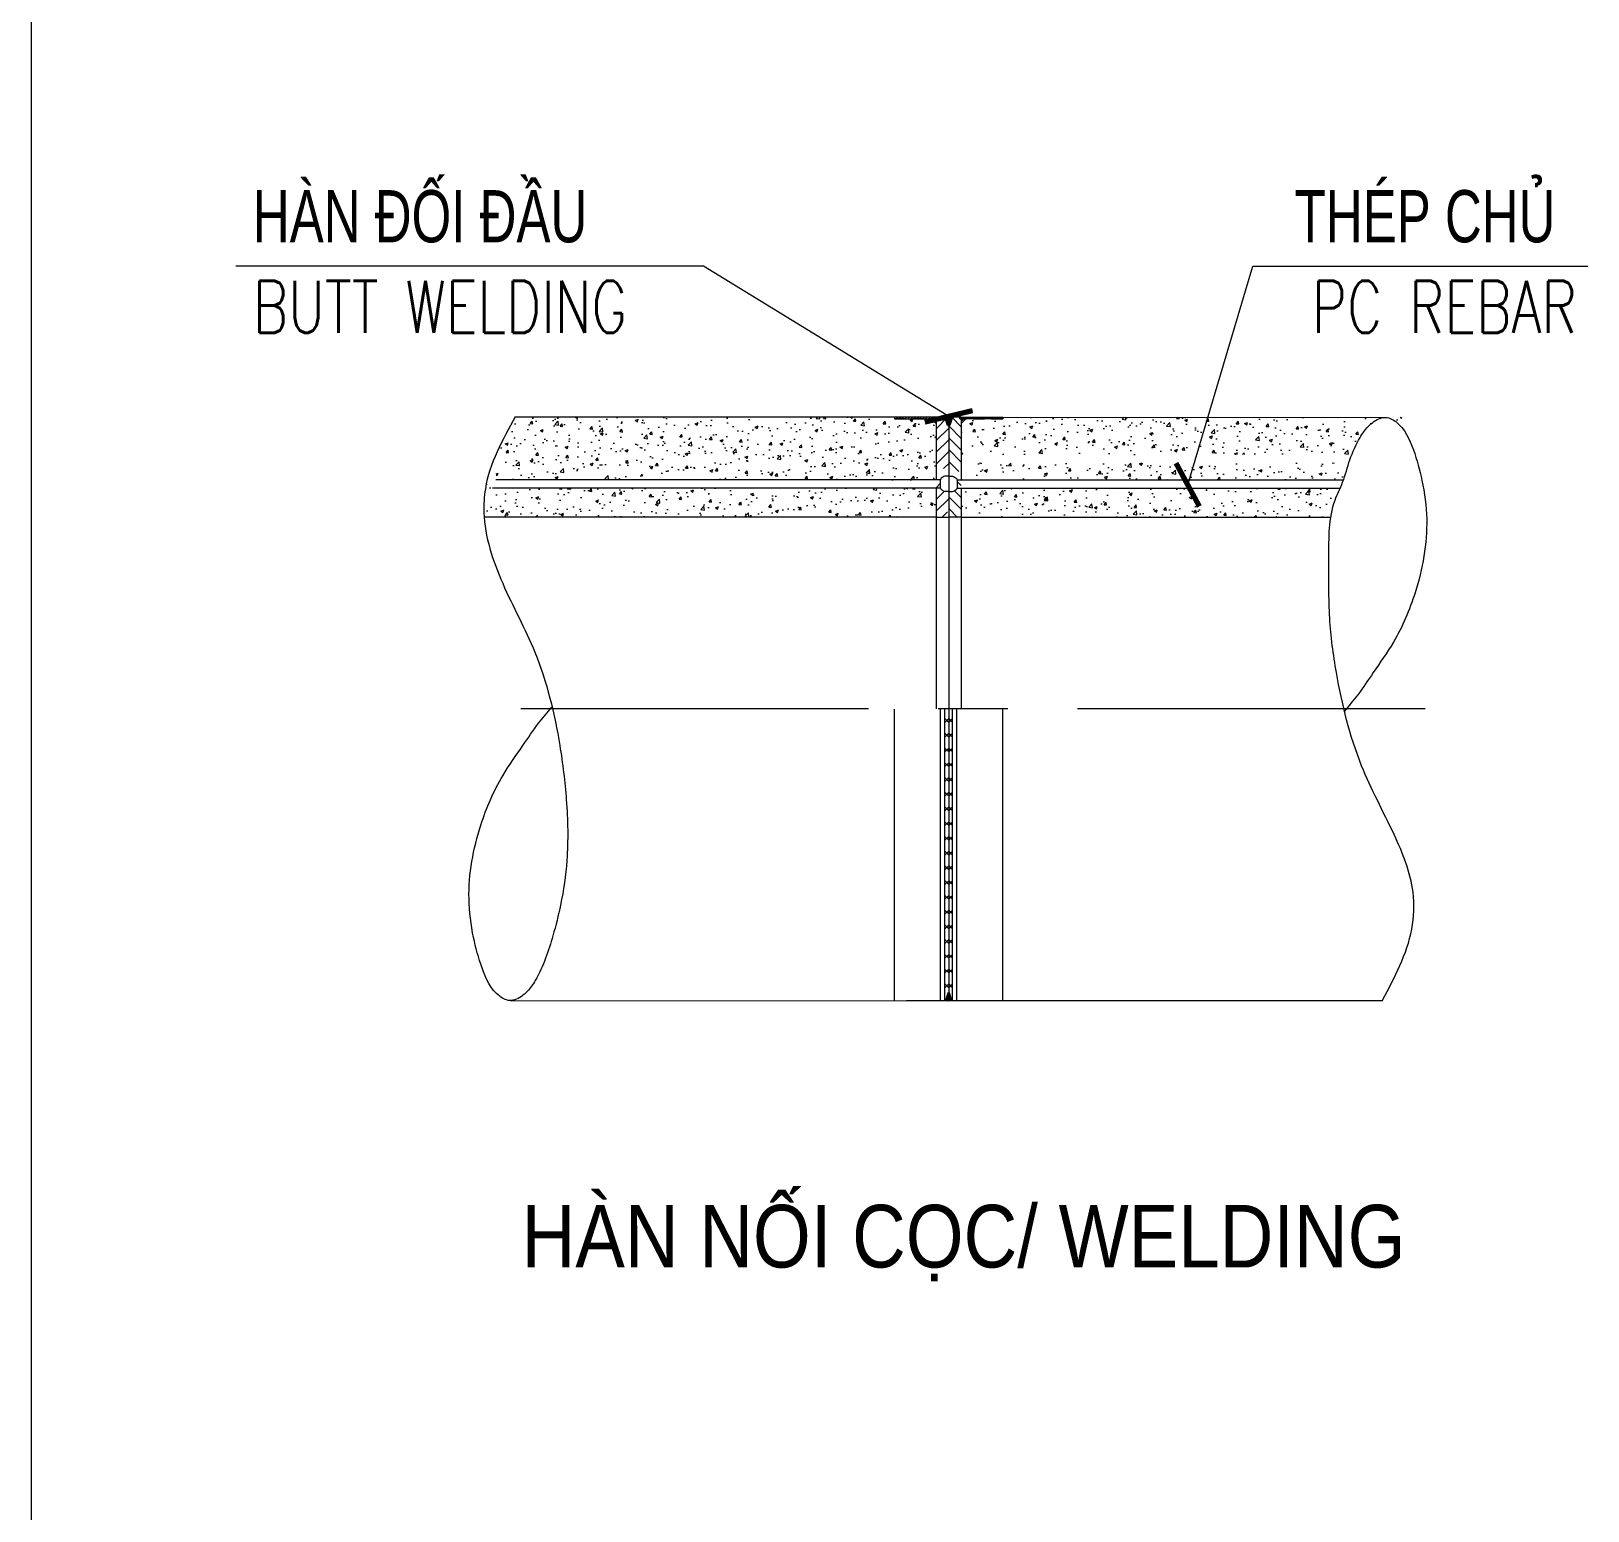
# Model space of a CAD drawing. Header units: millimetres. Extents: x -2123450 to -961021, y -260876 to 649159.
# Drawn here: x -1637036 to -1625847, y -90644 to -80008 of the extents above; entities that cross this region are included whole.
import ezdxf
from ezdxf.enums import TextEntityAlignment as Align

# ---------------------------------------------------------------- set-up
doc = ezdxf.new("R2010")
doc.units = ezdxf.units.MM
doc.header["$LTSCALE"] = 1000
doc.header["$MEASUREMENT"] = 0
doc.linetypes.add('CENTER2', pattern=[1.125, 0.75, -0.125, 0.125, -0.125])
doc.linetypes.add('CENTERX2', pattern=[4, 2.5, -0.5, 0.5, -0.5])
doc.layers.get('0').update_dxf_attribs({"linetype": 'CONTINUOUS'})
for name, color, linetype, lineweight in [('1.NET BAO-F', 3, 'CONTINUOUS', 20), ('4.DIM-F', 1, 'CONTINUOUS', 15), ('9.NET MANH-F', 9, 'CONTINUOUS', 15), ('NDC_S_AXIS', 5, 'CENTER2', 15), ('NDC_S_BREAK-LINE', 1, 'CONTINUOUS', 15), ('NDC_S_CONTINUOUS', 3, 'CONTINUOUS', 20), ('NDC_S_ENG TEXT', 2, 'CONTINUOUS', 9), ('NDC_S_HATCH MATERIAL', 8, 'CONTINUOUS', 13), ('NDC_S_VN TEXT', 7, 'CONTINUOUS', 9)]:
    doc.layers.add(name, color=color, linetype=linetype, lineweight=lineweight)
doc.styles.add('Arial', font='arial.ttf')
doc.styles.add('NDC_ARIAL', font='arial.ttf', dxfattribs={"width": 0.8})
doc.styles.add('NDC_ROMANS', font='romans.shx', dxfattribs={"width": 0.8, "bigfont": 'vns.shx'})
doc.styles.add('Vnsimli', font='vnsimli.shx', dxfattribs={"width": 0.65})
doc.dimstyles.new('D1-1(SC25)', dxfattribs={"dimscale": 25, "dimtxt": 2, "dimasz": 1.5, "dimexe": 1.5, "dimexo": 0, "dimgap": 0.5, "dimtad": 1, "dimdec": 0, "dimzin": 0, "dimdsep": 46, "dimtxsty": 'Vnsimli', "dimblk": 'ARCHTICK', "dimcen": 1, "dimdle": 1.5, "dimclrd": 256, "dimclre": 256, "dimclrt": 2, "dimadec": 0, "dimazin": 0, "dimtfac": 1, "dimtdec": 0, "dimtix": 1, "dimtmove": 2, "dimatfit": 2, "dimldrblk": 'ARCHTICK', "dimfxl": 1, "dimtolj": 1, "dimtzin": 0, "dimlwd": -1, "dimlwe": -1, "dimarcsym": 0})
pattern_1 = [(50, (-1897923.27, -164584.65), (214.93242, -18.80415), [22.47432, -247.21747]), (355, (-1897923.27, -164584.65), (-41.57788, 225.40004), [17.97945, -197.77397]), (100.4514, (-1897905.35, -164586.22), (173.3547, 206.59575), [19.10023, -210.10252]), (46.1842, (-1897923.27, -164524.72), (319.80682, -49.59902), [33.71147, -370.8262]), (96.6356, (-1897896.6, -164528.86), (280.07872, 291.90176), [28.65034, -315.15372]), (351.1842, (-1897923.27, -164524.72), (280.0785, 291.90198), [26.96918, -296.66096]), (21, (-1897893.3, -164539.7), (178.8677, -120.64778), [22.47432, -247.21747]), (326, (-1897893.3, -164539.7), (72.91127, 217.29667), [17.97945, -197.77397]), (71.4514, (-1897878.4, -164549.76), (251.77904, 96.6487), [19.10023, -210.10252]), (37.5, (-1897923.266, -164584.655), (3.643792, 99.754151), [0, -195.37671, 0, -200.77055, 0, -198.523116]), (7.5, (-1897923.27, -164584.65), (78.83077, 118.18844), [0, -114.46918, 0, -190.88185, 0, -75.663527]), (327.5, (-1897990.09, -164584.655), (159.963915, -6.758737), [0, -74.914384, 0, -233.732877, 0, -310.14555]), (317.5, (-1898020.05, -164584.65), (174.75613, 29.99721), [0, -97.3887, 0, -155.2226, 0, -220.24829])]
pattern_2 = [(45, (-3222307.765, 509136.271), (-10.59449372, 10.59449372), [])]

# ---------------------------------------------------------------- blocks, each defined once
blk = doc.blocks.new('_ArchTick')
at = {"color": 0, "linetype": 'ByBlock', "lineweight": 0, "const_width": 0.15}
blk.add_lwpolyline([(-0.5, -0.5), (0.5, 0.5)], dxfattribs=at)

msp = doc.modelspace()

# ---------------------------------------------------------------- hatches: boundary and pattern name
at = {"layer": '9.NET MANH-F', "ltscale": 2}
h = msp.add_hatch(dxfattribs=at)
h.set_pattern_fill('ANSI31', color=256, scale=599.315068, angle=90, style=0)
h.set_pattern_definition([(135, (-2068441.794, 41122.38), (-52.972469, -52.972469), [])])
h.paths.add_polyline_path([(-1630468.57, -86977.53), (-1630440.88, -86977.53), (-1630440.88, -84879.93), (-1630468.57, -84879.93)])
h = msp.add_hatch(dxfattribs=at)
h.set_pattern_fill('ANSI31', color=256, scale=599.315068, angle=90, style=0)
h.set_pattern_definition([(45, (-1192467.655, 41122.38), (52.972469, -52.972469), [])])
h.paths.add_polyline_path([(-1630468.57, -86977.53), (-1630440.88, -86977.53), (-1630440.88, -84879.93), (-1630468.57, -84879.93)])
h = msp.add_hatch(dxfattribs=at)
h.set_pattern_fill('ANSI31', color=256, scale=599.315068, angle=90, style=0)
h.set_pattern_definition([(45, (-1192439.96, 41122.38), (52.972469, -52.972469), [])])
h.paths.add_polyline_path([(-1630440.88, -86977.53), (-1630413.18, -86977.53), (-1630413.18, -84879.93), (-1630440.88, -84879.93)])
h = msp.add_hatch(dxfattribs=at)
h.set_pattern_fill('ANSI31', color=256, scale=599.315068, angle=90, style=0)
h.set_pattern_definition([(135, (-2068414.1, 41122.38), (-52.972469, -52.972469), [])])
h.paths.add_polyline_path([(-1630440.88, -86977.53), (-1630413.18, -86977.53), (-1630413.18, -84879.93), (-1630440.88, -84879.93)])
at = {"layer": 'NDC_S_HATCH MATERIAL'}
h = msp.add_hatch(dxfattribs=at)
h.set_pattern_fill('AR-CONC', color=256, scale=29.965753, style=0)
h.set_pattern_definition(pattern_1)
h.paths.add_polyline_path([(-1633687.41, -83033.62), (-1633695.55, -83232.02), (-1630530.77, -83232.02), (-1630530.77, -82827.79), (-1630563.53, -82795), (-1630566.64, -82795), (-1630567.28, -82795.45), (-1630567.94, -82795.9), (-1630568.61, -82796.33), (-1630569.29, -82796.74), (-1630569.98, -82797.15), (-1630570.68, -82797.54), (-1630571.39, -82797.92), (-1630572.11, -82798.28), (-1630572.84, -82798.63), (-1630573.58, -82798.97), (-1630574.32, -82799.3), (-1630575.08, -82799.61), (-1630575.84, -82799.9), (-1630576.61, -82800.18), (-1630577.38, -82800.45), (-1630578.16, -82800.7), (-1630578.95, -82800.94), (-1630579.74, -82801.16), (-1630580.54, -82801.37), (-1630581.35, -82801.56), (-1630582.15, -82801.74), (-1630582.97, -82801.9), (-1630583.78, -82802.05), (-1630584.6, -82802.18), (-1630585.43, -82802.3), (-1630586.25, -82802.4), (-1630587.08, -82802.49), (-1630587.91, -82802.56), (-1630588.74, -82802.61), (-1630589.58, -82802.65), (-1630590.41, -82802.67), (-1630591.24, -82802.68), (-1630592.08, -82802.67), (-1630592.91, -82802.65), (-1630593.74, -82802.61), (-1630594.58, -82802.56), (-1630595.41, -82802.49), (-1630596.23, -82802.4), (-1630597.06, -82802.3), (-1630597.88, -82802.18), (-1630598.7, -82802.05), (-1630599.52, -82801.9), (-1630600.33, -82801.74), (-1630601.14, -82801.56), (-1630601.95, -82801.37), (-1630602.74, -82801.16), (-1630603.54, -82800.94), (-1630604.33, -82800.7), (-1630605.11, -82800.45), (-1630605.88, -82800.18), (-1630606.65, -82799.9), (-1630607.41, -82799.61), (-1630608.16, -82799.3), (-1630608.91, -82798.97), (-1630609.65, -82798.63), (-1630610.38, -82798.28), (-1630611.09, -82797.92), (-1630611.8, -82797.54), (-1630612.51, -82797.15), (-1630613.2, -82796.74), (-1630613.88, -82796.33), (-1630614.55, -82795.9), (-1630615.2, -82795.45), (-1630615.85, -82795), (-1630698.75, -82795), (-1630699.39, -82795.45), (-1630700.05, -82795.9), (-1630700.72, -82796.33), (-1630701.4, -82796.74), (-1630702.09, -82797.15), (-1630702.79, -82797.54), (-1630703.5, -82797.92), (-1630704.22, -82798.28), (-1630704.95, -82798.63), (-1630705.69, -82798.97), (-1630706.43, -82799.3), (-1630707.19, -82799.61), (-1630707.95, -82799.9), (-1630708.72, -82800.18), (-1630709.49, -82800.45), (-1630710.27, -82800.7), (-1630711.06, -82800.94), (-1630711.85, -82801.16), (-1630712.65, -82801.37), (-1630713.46, -82801.56), (-1630714.27, -82801.74), (-1630715.08, -82801.9), (-1630715.89, -82802.05), (-1630716.71, -82802.18), (-1630717.54, -82802.3), (-1630718.36, -82802.4), (-1630719.19, -82802.49), (-1630720.02, -82802.56), (-1630720.85, -82802.61), (-1630721.69, -82802.65), (-1630722.52, -82802.67), (-1630723.36, -82802.68), (-1630724.19, -82802.67), (-1630725.02, -82802.65), (-1630725.86, -82802.61), (-1630726.69, -82802.56), (-1630727.52, -82802.49), (-1630728.35, -82802.4), (-1630729.17, -82802.3), (-1630730, -82802.18), (-1630730.82, -82802.05), (-1630731.63, -82801.9), (-1630732.44, -82801.74), (-1630733.25, -82801.56), (-1630734.06, -82801.37), (-1630734.86, -82801.16), (-1630735.65, -82800.94), (-1630736.44, -82800.7), (-1630737.22, -82800.45), (-1630737.99, -82800.18), (-1630738.76, -82799.9), (-1630739.52, -82799.61), (-1630740.28, -82799.3), (-1630741.02, -82798.97), (-1630741.76, -82798.63), (-1630742.49, -82798.28), (-1630743.21, -82797.92), (-1630743.92, -82797.54), (-1630744.62, -82797.15), (-1630745.31, -82796.74), (-1630745.99, -82796.33), (-1630746.66, -82795.9), (-1630747.32, -82795.45), (-1630747.96, -82795), (-1630830.43, -82795), (-1630830.43, -82782.33), (-1633556.86, -82782.33), (-1633565.96, -82798.71), (-1633575.89, -82816.62), (-1633585.79, -82834.55), (-1633595.63, -82852.48), (-1633605.41, -82870.44), (-1633615.09, -82888.42), (-1633624.68, -82906.42), (-1633634.14, -82924.46), (-1633643.46, -82942.54), (-1633652.63, -82960.65), (-1633661.63, -82978.81), (-1633670.44, -82997.03), (-1633679.04, -83015.3), (-1633757.73, -83231.91)])
h = msp.add_hatch(dxfattribs=at)
h.set_pattern_fill('ANSI31', color=256, scale=119.863014, style=0)
h.set_pattern_definition(pattern_2)
h.paths.add_polyline_path([(-1630521.05, -82782.33), (-1630830.43, -82782.33), (-1630830.43, -82795), (-1630521.05, -82795)])
h = msp.add_hatch(dxfattribs=at)
h.set_pattern_fill('ANSI31', color=256, scale=479.452055, angle=90, style=0)
h.set_pattern_definition([(225, (-1897923.266, -99211.324), (-42.377975, 42.377975), [])])
h.paths.add_polyline_path([(-1630530.77, -82783.75), (-1630440.88, -82783.75), (-1630440.88, -83147.7), (-1630452.8, -83147.7), (-1630453.7, -83147.64), (-1630454.61, -83147.61), (-1630455.53, -83147.59), (-1630456.46, -83147.59), (-1630457.38, -83147.6), (-1630458.32, -83147.64), (-1630459.25, -83147.69), (-1630460.19, -83147.75), (-1630461.13, -83147.84), (-1630462.08, -83147.94), (-1630463.02, -83148.05), (-1630463.97, -83148.19), (-1630464.92, -83148.34), (-1630465.86, -83148.51), (-1630466.81, -83148.69), (-1630467.75, -83148.89), (-1630468.69, -83149.1), (-1630469.63, -83149.34), (-1630470.57, -83149.58), (-1630471.5, -83149.85), (-1630472.43, -83150.13), (-1630473.35, -83150.42), (-1630474.27, -83150.73), (-1630475.18, -83151.06), (-1630476.09, -83151.4), (-1630476.98, -83151.75), (-1630477.88, -83152.12), (-1630478.76, -83152.5), (-1630479.63, -83152.9), (-1630480.5, -83153.31), (-1630481.35, -83153.74), (-1630482.2, -83154.17), (-1630483.03, -83154.63), (-1630483.86, -83155.09), (-1630484.67, -83155.57), (-1630485.47, -83156.05), (-1630486.25, -83156.55), (-1630487.03, -83157.07), (-1630487.79, -83157.59), (-1630488.53, -83158.12), (-1630489.27, -83158.67), (-1630489.98, -83159.22), (-1630490.68, -83159.79), (-1630491.37, -83160.36), (-1630492.04, -83160.95), (-1630492.69, -83161.54), (-1630493.33, -83162.14), (-1630493.94, -83162.75), (-1630494.54, -83163.37), (-1630495.13, -83163.99), (-1630495.69, -83164.62), (-1630496.23, -83165.26), (-1630496.76, -83165.91), (-1630497.27, -83166.56), (-1630497.75, -83167.21), (-1630498.22, -83167.88), (-1630498.66, -83168.54), (-1630499.09, -83169.21), (-1630499.49, -83169.89), (-1630499.88, -83170.57), (-1630500.24, -83171.25), (-1630500.58, -83171.93), (-1630500.9, -83172.62), (-1630501.2, -83173.31), (-1630530.77, -83173.31)])
h.paths.add_polyline_path([(-1630501.2, -83291.95), (-1630501.2, -83233.24), (-1630530.77, -83233.24), (-1630530.77, -83490.26), (-1630521.05, -83490.26), (-1630521.05, -83502.93), (-1630467.83, -83502.93), (-1630440.88, -83442.4), (-1630440.88, -83317.56), (-1630452.8, -83317.56), (-1630453.56, -83317.61), (-1630454.33, -83317.64), (-1630455.1, -83317.66), (-1630455.87, -83317.67), (-1630456.65, -83317.67), (-1630457.43, -83317.65), (-1630458.22, -83317.62), (-1630459.01, -83317.58), (-1630459.8, -83317.53), (-1630460.59, -83317.47), (-1630461.38, -83317.39), (-1630462.18, -83317.31), (-1630462.97, -83317.21), (-1630463.77, -83317.1), (-1630464.57, -83316.98), (-1630465.36, -83316.84), (-1630466.16, -83316.69), (-1630466.96, -83316.54), (-1630467.75, -83316.37), (-1630468.54, -83316.19), (-1630469.33, -83316), (-1630470.12, -83315.79), (-1630470.91, -83315.58), (-1630471.7, -83315.35), (-1630472.48, -83315.11), (-1630473.25, -83314.87), (-1630474.03, -83314.61), (-1630474.8, -83314.34), (-1630475.56, -83314.06), (-1630476.32, -83313.77), (-1630477.08, -83313.47), (-1630477.83, -83313.16), (-1630478.57, -83312.83), (-1630479.31, -83312.5), (-1630480.04, -83312.16), (-1630480.77, -83311.81), (-1630481.49, -83311.45), (-1630482.2, -83311.08), (-1630482.9, -83310.7), (-1630483.6, -83310.31), (-1630484.29, -83309.92), (-1630484.96, -83309.51), (-1630485.63, -83309.1), (-1630486.3, -83308.68), (-1630486.95, -83308.25), (-1630487.59, -83307.81), (-1630488.22, -83307.36), (-1630488.84, -83306.91), (-1630489.46, -83306.44), (-1630490.06, -83305.98), (-1630490.65, -83305.5), (-1630491.23, -83305.02), (-1630491.79, -83304.53), (-1630492.35, -83304.03), (-1630492.89, -83303.53), (-1630493.42, -83303.02), (-1630493.94, -83302.51), (-1630494.45, -83301.99), (-1630494.94, -83301.46), (-1630495.42, -83300.93), (-1630495.89, -83300.4), (-1630496.35, -83299.86), (-1630496.79, -83299.31), (-1630497.21, -83298.77), (-1630497.63, -83298.21), (-1630498.02, -83297.66), (-1630498.41, -83297.1), (-1630498.78, -83296.54), (-1630499.13, -83295.97), (-1630499.47, -83295.4), (-1630499.8, -83294.83), (-1630500.11, -83294.26), (-1630500.4, -83293.68), (-1630500.68, -83293.11), (-1630500.95, -83292.53)])
h = msp.add_hatch(color=256, dxfattribs=at)
edge = h.paths.add_edge_path()
edge.add_arc((-1630440.88, -82844.81), 68.05, 66.664535, 90)
edge.add_line((-1630440.88, -82776.76), (-1630440.88, -82842.86))
edge.add_line((-1630440.88, -82842.86), (-1630431.9, -82842.86))
edge.add_line((-1630431.9, -82842.86), (-1630413.92, -82782.33))
edge = h.paths.add_edge_path()
edge.add_arc((-1630440.88, -82844.81), 68.05, 90, 113.335465)
edge.add_line((-1630467.83, -82782.33), (-1630449.85, -82842.86))
edge.add_line((-1630449.85, -82842.86), (-1630440.88, -82842.86))
edge.add_line((-1630440.88, -82842.86), (-1630440.88, -82776.76))
h = msp.add_hatch(dxfattribs=at)
h.set_pattern_fill('ANSI31', color=256, scale=479.452055, style=0)
h.set_pattern_definition([(315, (-1897923.266, -99211.324), (-42.377975, -42.377975), [])])
h.paths.add_polyline_path([(-1630440.88, -82783.75), (-1630350.98, -82783.75), (-1630350.98, -83173.31), (-1630380.56, -83173.31), (-1630380.85, -83172.62), (-1630381.17, -83171.93), (-1630381.51, -83171.25), (-1630381.88, -83170.57), (-1630382.26, -83169.89), (-1630382.66, -83169.21), (-1630383.09, -83168.54), (-1630383.53, -83167.88), (-1630384, -83167.21), (-1630384.49, -83166.56), (-1630384.99, -83165.91), (-1630385.52, -83165.26), (-1630386.06, -83164.62), (-1630386.63, -83163.99), (-1630387.21, -83163.37), (-1630387.81, -83162.75), (-1630388.43, -83162.14), (-1630389.06, -83161.54), (-1630389.72, -83160.95), (-1630390.39, -83160.36), (-1630391.07, -83159.79), (-1630391.77, -83159.22), (-1630392.49, -83158.67), (-1630393.22, -83158.12), (-1630393.97, -83157.59), (-1630394.73, -83157.07), (-1630395.5, -83156.55), (-1630396.29, -83156.05), (-1630397.09, -83155.57), (-1630397.9, -83155.09), (-1630398.72, -83154.63), (-1630399.55, -83154.17), (-1630400.4, -83153.74), (-1630401.26, -83153.31), (-1630402.12, -83152.9), (-1630402.99, -83152.5), (-1630403.88, -83152.12), (-1630404.77, -83151.75), (-1630405.67, -83151.4), (-1630406.57, -83151.06), (-1630407.48, -83150.73), (-1630408.4, -83150.42), (-1630409.33, -83150.13), (-1630410.25, -83149.85), (-1630411.19, -83149.58), (-1630412.12, -83149.34), (-1630413.06, -83149.1), (-1630414, -83148.89), (-1630414.95, -83148.69), (-1630415.89, -83148.51), (-1630416.84, -83148.34), (-1630417.78, -83148.19), (-1630418.73, -83148.05), (-1630419.68, -83147.94), (-1630420.62, -83147.84), (-1630421.56, -83147.75), (-1630422.5, -83147.69), (-1630423.44, -83147.64), (-1630424.37, -83147.6), (-1630425.3, -83147.59), (-1630426.22, -83147.59), (-1630427.14, -83147.61), (-1630428.05, -83147.64), (-1630428.96, -83147.7), (-1630440.88, -83147.7)])
h.paths.add_polyline_path([(-1630387.81, -83243.8), (-1630387.5, -83243.49), (-1630387.21, -83243.18)])
h.paths.add_polyline_path([(-1630413.53, -83257.56), (-1630413.06, -83257.44), (-1630414, -83257.66)])
h.paths.add_polyline_path([(-1630415.42, -83257.96), (-1630414.95, -83257.86), (-1630415.89, -83258.04)])
h.paths.add_polyline_path([(-1630411.65, -83257.09), (-1630411.19, -83256.96), (-1630412.12, -83257.21)])
h.paths.add_polyline_path([(-1630417.31, -83258.29), (-1630416.84, -83258.21), (-1630417.78, -83258.36)])
h.paths.add_polyline_path([(-1630409.79, -83256.57), (-1630409.33, -83256.42), (-1630410.25, -83256.7)])
h.paths.add_polyline_path([(-1630419.2, -83258.56), (-1630418.73, -83258.49), (-1630419.68, -83258.61)])
h.paths.add_polyline_path([(-1630407.94, -83255.98), (-1630407.48, -83255.81), (-1630408.4, -83256.12)])
h.paths.add_polyline_path([(-1630421.09, -83258.76), (-1630420.62, -83258.71), (-1630421.56, -83258.79)])
h.paths.add_polyline_path([(-1630406.12, -83255.33), (-1630405.67, -83255.15), (-1630406.57, -83255.49)])
h.paths.add_polyline_path([(-1630422.97, -83258.89), (-1630422.5, -83258.86), (-1630423.44, -83258.91)])
h.paths.add_polyline_path([(-1630404.32, -83254.62), (-1630403.88, -83254.43), (-1630404.77, -83254.79)])
h.paths.add_polyline_path([(-1630424.84, -83258.96), (-1630424.37, -83258.94), (-1630425.3, -83258.96)])
h.paths.add_polyline_path([(-1630402.55, -83253.85), (-1630402.12, -83253.65), (-1630402.99, -83254.04)])
h.paths.add_polyline_path([(-1630426.68, -83258.96), (-1630426.22, -83258.96), (-1630427.14, -83258.94)])
h.paths.add_polyline_path([(-1630400.82, -83253.03), (-1630400.4, -83252.81), (-1630401.26, -83253.23)])
h.paths.add_polyline_path([(-1630380.56, -83233.24), (-1630380.56, -83291.95), (-1630381.01, -83292.97), (-1630381.51, -83293.99), (-1630382.05, -83295.01), (-1630382.64, -83296.01), (-1630383.28, -83297.01), (-1630383.97, -83298), (-1630384.7, -83298.97), (-1630385.47, -83299.93), (-1630386.28, -83300.88), (-1630387.14, -83301.82), (-1630388.04, -83302.73), (-1630388.97, -83303.63), (-1630389.95, -83304.52), (-1630390.96, -83305.38), (-1630392, -83306.22), (-1630393.08, -83307.03), (-1630394.19, -83307.83), (-1630395.34, -83308.6), (-1630396.51, -83309.34), (-1630397.71, -83310.06), (-1630398.93, -83310.75), (-1630400.18, -83311.41), (-1630401.46, -83312.04), (-1630402.75, -83312.64), (-1630404.06, -83313.21), (-1630405.39, -83313.75), (-1630406.74, -83314.26), (-1630408.1, -83314.74), (-1630409.48, -83315.18), (-1630410.86, -83315.58), (-1630412.25, -83315.95), (-1630413.65, -83316.29), (-1630415.06, -83316.59), (-1630416.46, -83316.85), (-1630417.87, -83317.08), (-1630419.28, -83317.27), (-1630420.69, -83317.43), (-1630422.09, -83317.54), (-1630423.48, -83317.62), (-1630424.87, -83317.66), (-1630426.24, -83317.67), (-1630427.61, -83317.63), (-1630428.96, -83317.56), (-1630440.88, -83317.56), (-1630440.88, -83442.4), (-1630413.92, -83502.93), (-1630360.7, -83502.93), (-1630360.7, -83490.26), (-1630350.98, -83490.26), (-1630350.98, -83233.24)])
h.paths.add_polyline_path([(-1630399.13, -83252.15), (-1630398.72, -83251.92), (-1630399.55, -83252.37)])
h.paths.add_polyline_path([(-1630381.17, -83234.61), (-1630381, -83234.27), (-1630380.85, -83233.93)])
h.paths.add_polyline_path([(-1630397.48, -83251.22), (-1630397.09, -83250.98), (-1630397.9, -83251.46)])
h.paths.add_polyline_path([(-1630381.88, -83235.98), (-1630381.68, -83235.64), (-1630381.51, -83235.3)])
h.paths.add_polyline_path([(-1630395.89, -83250.25), (-1630395.5, -83249.99), (-1630396.29, -83250.49)])
h.paths.add_polyline_path([(-1630382.66, -83237.33), (-1630382.45, -83237), (-1630382.26, -83236.66)])
h.paths.add_polyline_path([(-1630394.34, -83249.22), (-1630393.97, -83248.96), (-1630394.73, -83249.48)])
h.paths.add_polyline_path([(-1630383.53, -83238.67), (-1630383.3, -83238.34), (-1630383.09, -83238)])
h.paths.add_polyline_path([(-1630392.85, -83248.16), (-1630392.49, -83247.88), (-1630393.22, -83248.42)])
h.paths.add_polyline_path([(-1630384.49, -83239.99), (-1630384.23, -83239.66), (-1630384, -83239.33)])
h.paths.add_polyline_path([(-1630391.41, -83247.05), (-1630391.07, -83246.76), (-1630391.77, -83247.32)])
h.paths.add_polyline_path([(-1630385.52, -83241.28), (-1630385.25, -83240.96), (-1630384.99, -83240.64)])
h.paths.add_polyline_path([(-1630390.04, -83245.9), (-1630389.72, -83245.6), (-1630390.39, -83246.18)])
h.paths.add_polyline_path([(-1630386.63, -83242.55), (-1630386.34, -83242.24), (-1630386.06, -83241.92)])
h.paths.add_polyline_path([(-1630389.06, -83245.01), (-1630388.74, -83244.71), (-1630388.43, -83244.41)])
h = msp.add_hatch(dxfattribs=at)
h.set_pattern_fill('ANSI31', color=256, scale=119.863014, style=0)
h.set_pattern_definition(pattern_2)
h.paths.add_polyline_path([(-1630360.7, -82782.33), (-1630051.32, -82782.33), (-1630051.32, -82795), (-1630360.7, -82795)])
h = msp.add_hatch(dxfattribs=at)
h.set_pattern_fill('AR-CONC', color=256, scale=29.965753, style=0)
h.set_pattern_definition(pattern_1)
h.paths.add_polyline_path([(-1627627.14, -83621.37), (-1627627.14, -83621.37), (-1627627.34, -83622.1)])
h.paths.add_polyline_path([(-1627218.42, -82825.96), (-1627219.12, -82826.4), (-1627217.71, -82825.52)])
h.paths.add_polyline_path([(-1627286.32, -82879.14), (-1627286.92, -82879.72), (-1627285.72, -82878.57)])
h.paths.add_polyline_path([(-1627380.85, -82997.63), (-1627381.3, -82998.33), (-1627381.74, -82999.04)])
h.paths.add_polyline_path([(-1627379.06, -82994.82), (-1627379.51, -82995.52), (-1627379.96, -82996.23)])
h.paths.add_polyline_path([(-1627283.9, -82876.86), (-1627284.51, -82877.43), (-1627283.3, -82876.29)])
h.paths.add_polyline_path([(-1627288.72, -82881.44), (-1627289.31, -82882.02), (-1627288.12, -82880.87)])
h.paths.add_polyline_path([(-1627382.63, -83000.45), (-1627383.07, -83001.15), (-1627383.51, -83001.86)])
h.paths.add_polyline_path([(-1627377.27, -82992.02), (-1627377.72, -82992.72), (-1627378.17, -82993.42)])
h.paths.add_polyline_path([(-1627281.47, -82874.59), (-1627282.08, -82875.16), (-1627280.86, -82874.03)])
h.paths.add_polyline_path([(-1627291.1, -82883.76), (-1627291.69, -82884.34), (-1627290.5, -82883.18)])
h.paths.add_polyline_path([(-1627384.4, -83003.27), (-1627384.83, -83003.97), (-1627385.28, -83004.69)])
h.paths.add_polyline_path([(-1627375.46, -82989.22), (-1627375.91, -82989.92), (-1627376.37, -82990.62)])
h.paths.add_polyline_path([(-1627279.03, -82872.35), (-1627279.64, -82872.91), (-1627278.41, -82871.79)])
h.paths.add_polyline_path([(-1627293.46, -82886.09), (-1627294.05, -82886.68), (-1627292.87, -82885.51)])
h.paths.add_polyline_path([(-1627386.15, -83006.1), (-1627386.59, -83006.8), (-1627387.03, -83007.52)])
h.paths.add_polyline_path([(-1627373.64, -82986.44), (-1627374.1, -82987.13), (-1627374.55, -82987.83)])
h.paths.add_polyline_path([(-1627276.57, -82870.11), (-1627277.18, -82870.67), (-1627275.95, -82869.56)])
h.paths.add_polyline_path([(-1627295.81, -82888.44), (-1627296.39, -82889.03), (-1627295.22, -82887.85)])
h.paths.add_polyline_path([(-1627387.9, -83008.94), (-1627388.34, -83009.64), (-1627388.77, -83010.35)])
h.paths.add_polyline_path([(-1627371.81, -82983.65), (-1627372.27, -82984.34), (-1627372.73, -82985.04)])
h.paths.add_polyline_path([(-1627274.09, -82867.9), (-1627274.71, -82868.45), (-1627273.47, -82867.35)])
h.paths.add_polyline_path([(-1627298.14, -82890.8), (-1627298.72, -82891.4), (-1627297.56, -82890.21)])
h.paths.add_polyline_path([(-1627389.64, -83011.78), (-1627390.07, -83012.48), (-1627390.51, -83013.2)])
h.paths.add_polyline_path([(-1627369.98, -82980.88), (-1627370.44, -82981.57), (-1627370.9, -82982.27)])
h.paths.add_polyline_path([(-1627271.6, -82865.7), (-1627272.22, -82866.25), (-1627270.97, -82865.16)])
h.paths.add_polyline_path([(-1627300.46, -82893.18), (-1627301.03, -82893.78), (-1627299.88, -82892.58)])
h.paths.add_polyline_path([(-1627391.37, -83014.62), (-1627391.8, -83015.33), (-1627392.23, -83016.05)])
h.paths.add_polyline_path([(-1627368.13, -82978.11), (-1627368.59, -82978.8), (-1627369.05, -82979.5)])
h.paths.add_polyline_path([(-1627269.09, -82863.53), (-1627269.71, -82864.07), (-1627268.45, -82862.99)])
h.paths.add_polyline_path([(-1627302.76, -82895.57), (-1627303.33, -82896.18), (-1627302.18, -82894.97)])
h.paths.add_polyline_path([(-1627393.09, -83017.47), (-1627393.52, -83018.18), (-1627393.95, -83018.9)])
h.paths.add_polyline_path([(-1627366.27, -82975.36), (-1627366.73, -82976.04), (-1627367.2, -82976.73)])
h.paths.add_polyline_path([(-1627266.56, -82861.37), (-1627267.19, -82861.91), (-1627265.93, -82860.83)])
h.paths.add_polyline_path([(-1627305.04, -82897.98), (-1627305.61, -82898.59), (-1627304.47, -82897.38)])
h.paths.add_polyline_path([(-1627394.81, -83020.33), (-1627395.23, -83021.04), (-1627395.66, -83021.76)])
h.paths.add_polyline_path([(-1627364.39, -82972.6), (-1627364.86, -82973.29), (-1627365.33, -82973.98)])
h.paths.add_polyline_path([(-1627264.02, -82859.23), (-1627264.65, -82859.76), (-1627263.38, -82858.7)])
h.paths.add_polyline_path([(-1627307.31, -82900.4), (-1627307.87, -82901.01), (-1627306.74, -82899.8)])
h.paths.add_polyline_path([(-1627396.51, -83023.19), (-1627396.93, -83023.9), (-1627397.36, -83024.62)])
h.paths.add_polyline_path([(-1627362.51, -82969.86), (-1627362.98, -82970.54), (-1627363.45, -82971.23)])
h.paths.add_polyline_path([(-1627261.46, -82857.11), (-1627262.1, -82857.64), (-1627260.82, -82856.58)])
h.paths.add_polyline_path([(-1627309.56, -82902.84), (-1627310.12, -82903.45), (-1627309, -82902.23)])
h.paths.add_polyline_path([(-1627398.21, -83026.05), (-1627398.63, -83026.76), (-1627399.05, -83027.49)])
h.paths.add_polyline_path([(-1627360.62, -82967.13), (-1627361.09, -82967.81), (-1627361.56, -82968.5)])
h.paths.add_polyline_path([(-1627258.89, -82855), (-1627259.53, -82855.53), (-1627258.24, -82854.48)])
h.paths.add_polyline_path([(-1627311.79, -82905.29), (-1627312.35, -82905.91), (-1627311.24, -82904.68)])
h.paths.add_polyline_path([(-1627399.9, -83028.92), (-1627400.31, -83029.63), (-1627400.74, -83030.36)])
h.paths.add_polyline_path([(-1627358.71, -82964.41), (-1627359.19, -82965.08), (-1627359.66, -82965.77)])
h.paths.add_polyline_path([(-1627256.3, -82852.92), (-1627256.95, -82853.44), (-1627255.65, -82852.41)])
h.paths.add_polyline_path([(-1627314.01, -82907.76), (-1627314.56, -82908.38), (-1627313.46, -82907.14)])
h.paths.add_polyline_path([(-1627401.58, -83031.79), (-1627401.99, -83032.51), (-1627402.41, -83033.23)])
h.paths.add_polyline_path([(-1627356.79, -82961.69), (-1627357.27, -82962.36), (-1627357.75, -82963.05)])
h.paths.add_polyline_path([(-1627253.69, -82850.86), (-1627254.35, -82851.37), (-1627253.04, -82850.35)])
h.paths.add_polyline_path([(-1627316.21, -82910.24), (-1627316.76, -82910.86), (-1627315.67, -82909.62)])
h.paths.add_polyline_path([(-1627403.25, -83034.67), (-1627403.66, -83035.39), (-1627404.08, -83036.11)])
h.paths.add_polyline_path([(-1627354.86, -82958.98), (-1627355.34, -82959.66), (-1627355.83, -82960.34)])
h.paths.add_polyline_path([(-1627251.07, -82848.81), (-1627251.73, -82849.33), (-1627250.42, -82848.31)])
h.paths.add_polyline_path([(-1627318.4, -82912.73), (-1627318.95, -82913.36), (-1627317.86, -82912.11)])
h.paths.add_polyline_path([(-1627404.91, -83037.55), (-1627405.33, -83038.27), (-1627405.74, -83039)])
h.paths.add_polyline_path([(-1627352.92, -82956.29), (-1627353.4, -82956.96), (-1627353.89, -82957.64)])
h.paths.add_polyline_path([(-1627248.44, -82846.79), (-1627249.1, -82847.3), (-1627247.78, -82846.29)])
h.paths.add_polyline_path([(-1627320.58, -82915.23), (-1627321.12, -82915.87), (-1627320.03, -82914.61)])
h.paths.add_polyline_path([(-1627406.57, -83040.44), (-1627406.98, -83041.16), (-1627407.39, -83041.88)])
h.paths.add_polyline_path([(-1627350.96, -82953.6), (-1627351.45, -82954.27), (-1627351.94, -82954.94)])
h.paths.add_polyline_path([(-1627245.79, -82844.79), (-1627246.45, -82845.29), (-1627245.12, -82844.3)])
h.paths.add_polyline_path([(-1627322.73, -82917.75), (-1627323.27, -82918.39), (-1627322.2, -82917.12)])
h.paths.add_polyline_path([(-1627408.22, -83043.33), (-1627408.63, -83044.05), (-1627409.04, -83044.77)])
h.paths.add_polyline_path([(-1627349, -82950.92), (-1627349.49, -82951.59), (-1627349.98, -82952.26)])
h.paths.add_polyline_path([(-1627243.12, -82842.81), (-1627243.79, -82843.31), (-1627242.45, -82842.32)])
h.paths.add_polyline_path([(-1627324.88, -82920.28), (-1627325.41, -82920.92), (-1627324.34, -82919.65)])
h.paths.add_polyline_path([(-1627409.86, -83046.22), (-1627410.27, -83046.94), (-1627410.68, -83047.67)])
h.paths.add_polyline_path([(-1627347.02, -82948.26), (-1627347.51, -82948.92), (-1627348.01, -82949.59)])
h.paths.add_polyline_path([(-1627240.44, -82840.85), (-1627241.11, -82841.34), (-1627239.76, -82840.36)])
h.paths.add_polyline_path([(-1627327, -82922.83), (-1627327.53, -82923.47), (-1627326.47, -82922.19)])
h.paths.add_polyline_path([(-1627411.49, -83049.12), (-1627411.9, -83049.84), (-1627412.31, -83050.57)])
h.paths.add_polyline_path([(-1627345.02, -82945.6), (-1627345.52, -82946.26), (-1627346.02, -82946.93)])
h.paths.add_polyline_path([(-1627543.66, -83052.02), (-1627538.62, -83039.42), (-1627532.39, -83024.65), (-1627525.88, -83009.99), (-1627519.11, -82995.44), (-1627512.06, -82981.02), (-1627504.75, -82966.73), (-1627497.15, -82952.57), (-1627489.29, -82938.54), (-1627481.16, -82924.65), (-1627472.73, -82910.94), (-1627463.94, -82897.47), (-1627454.72, -82884.32), (-1627445.02, -82871.56), (-1627434.75, -82859.27), (-1627423.87, -82847.51), (-1627412.33, -82836.38), (-1627400.13, -82825.94), (-1627387.3, -82816.29), (-1627373.86, -82807.52), (-1627359.81, -82799.76), (-1627345.16, -82793.17), (-1627329.91, -82787.92), (-1627314.21, -82784.59), (-1627298.41, -82784.23), (-1627282.73, -82786.87), (-1627267.33, -82792.04), (-1627252.38, -82799.24), (-1627238.04, -82807.99), (-1627224.47, -82817.81), (-1627216.28, -82824.63), (-1627216.3, -82824.64), (-1627214.89, -82823.77), (-1627213.47, -82822.9), (-1627212.05, -82822.04), (-1627210.62, -82821.19), (-1627209.19, -82820.34), (-1627207.76, -82819.5), (-1627206.32, -82818.67), (-1627204.88, -82817.84), (-1627203.44, -82817.02), (-1627201.99, -82816.21), (-1627200.54, -82815.4), (-1627199.08, -82814.6), (-1627197.62, -82813.81), (-1627196.16, -82813.02), (-1627194.69, -82812.24), (-1627193.22, -82811.47), (-1627191.74, -82810.71), (-1627190.26, -82809.95), (-1627188.78, -82809.2), (-1627187.3, -82808.45), (-1627185.81, -82807.72), (-1627184.31, -82806.99), (-1627182.81, -82806.27), (-1627181.31, -82805.55), (-1627179.81, -82804.85), (-1627178.3, -82804.15), (-1627176.79, -82803.46), (-1627175.27, -82802.78), (-1627173.75, -82802.1), (-1627172.22, -82801.43), (-1627170.7, -82800.77), (-1627169.17, -82800.12), (-1627167.63, -82799.48), (-1627166.09, -82798.84), (-1627164.55, -82798.22), (-1627163, -82797.6), (-1627161.45, -82796.99), (-1627159.9, -82796.39), (-1627158.34, -82795.79), (-1627156.78, -82795.21), (-1627155.21, -82794.63), (-1627153.65, -82794.07), (-1627152.07, -82793.51), (-1627150.5, -82792.96), (-1627148.92, -82792.41), (-1627147.33, -82791.88), (-1627145.75, -82791.36), (-1627144.15, -82790.84), (-1627142.56, -82790.34), (-1627140.96, -82789.84), (-1627139.36, -82789.36), (-1627137.76, -82788.89), (-1627136.15, -82788.42), (-1627134.54, -82787.97), (-1627132.93, -82787.54), (-1627131.31, -82787.11), (-1627129.69, -82786.7), (-1627128.07, -82786.31), (-1627126.45, -82785.92), (-1627124.83, -82785.55), (-1627123.2, -82785.2), (-1627121.58, -82784.87), (-1627119.95, -82784.54), (-1627118.32, -82784.24), (-1627116.69, -82783.95), (-1627115.05, -82783.68), (-1627113.42, -82783.43), (-1627111.79, -82783.2), (-1627110.15, -82782.98), (-1627108.51, -82782.79), (-1627106.88, -82782.61), (-1627105.24, -82782.46), (-1627103.61, -82782.33), (-1630051.32, -82782.33), (-1630051.32, -82795), (-1630133.79, -82795), (-1630134.44, -82795.45), (-1630135.1, -82795.9), (-1630135.77, -82796.33), (-1630136.45, -82796.74), (-1630137.14, -82797.15), (-1630137.84, -82797.54), (-1630138.55, -82797.92), (-1630139.27, -82798.28), (-1630140, -82798.63), (-1630140.73, -82798.97), (-1630141.48, -82799.3), (-1630142.23, -82799.61), (-1630142.99, -82799.9), (-1630143.76, -82800.18), (-1630144.53, -82800.45), (-1630145.32, -82800.7), (-1630146.1, -82800.94), (-1630146.9, -82801.16), (-1630147.7, -82801.37), (-1630148.5, -82801.56), (-1630149.31, -82801.74), (-1630150.12, -82801.9), (-1630150.94, -82802.05), (-1630151.76, -82802.18), (-1630152.58, -82802.3), (-1630153.41, -82802.4), (-1630154.24, -82802.49), (-1630155.07, -82802.56), (-1630155.9, -82802.61), (-1630156.73, -82802.65), (-1630157.56, -82802.67), (-1630158.4, -82802.68), (-1630159.23, -82802.67), (-1630160.07, -82802.65), (-1630160.9, -82802.61), (-1630161.73, -82802.56), (-1630162.56, -82802.49), (-1630163.39, -82802.4), (-1630164.22, -82802.3), (-1630165.04, -82802.18), (-1630165.86, -82802.05), (-1630166.68, -82801.9), (-1630167.49, -82801.74), (-1630168.3, -82801.56), (-1630169.1, -82801.37), (-1630169.9, -82801.16), (-1630170.69, -82800.94), (-1630171.48, -82800.7), (-1630172.26, -82800.45), (-1630173.04, -82800.18), (-1630173.8, -82799.9), (-1630174.57, -82799.61), (-1630175.32, -82799.3), (-1630176.06, -82798.97), (-1630176.8, -82798.63), (-1630177.53, -82798.28), (-1630178.25, -82797.92), (-1630178.96, -82797.54), (-1630179.66, -82797.15), (-1630180.35, -82796.74), (-1630181.03, -82796.33), (-1630181.7, -82795.9), (-1630182.36, -82795.45), (-1630183.01, -82795), (-1630265.9, -82795), (-1630266.55, -82795.45), (-1630267.21, -82795.9), (-1630267.88, -82796.33), (-1630268.56, -82796.74), (-1630269.25, -82797.15), (-1630269.95, -82797.54), (-1630270.66, -82797.92), (-1630271.38, -82798.28), (-1630272.11, -82798.63), (-1630272.84, -82798.97), (-1630273.59, -82799.3), (-1630274.34, -82799.61), (-1630275.1, -82799.9), (-1630275.87, -82800.18), (-1630276.65, -82800.45), (-1630277.43, -82800.7), (-1630278.22, -82800.94), (-1630279.01, -82801.16), (-1630279.81, -82801.37), (-1630280.61, -82801.56), (-1630281.42, -82801.74), (-1630282.23, -82801.9), (-1630283.05, -82802.05), (-1630283.87, -82802.18), (-1630284.69, -82802.3), (-1630285.52, -82802.4), (-1630286.35, -82802.49), (-1630287.18, -82802.56), (-1630288.01, -82802.61), (-1630288.84, -82802.65), (-1630289.68, -82802.67), (-1630290.51, -82802.68), (-1630291.34, -82802.67), (-1630292.18, -82802.65), (-1630293.01, -82802.61), (-1630293.84, -82802.56), (-1630294.67, -82802.49), (-1630295.5, -82802.4), (-1630296.33, -82802.3), (-1630297.15, -82802.18), (-1630297.97, -82802.05), (-1630298.79, -82801.9), (-1630299.6, -82801.74), (-1630300.41, -82801.56), (-1630301.21, -82801.37), (-1630302.01, -82801.16), (-1630302.8, -82800.94), (-1630303.59, -82800.7), (-1630304.37, -82800.45), (-1630305.15, -82800.18), (-1630305.92, -82799.9), (-1630306.68, -82799.61), (-1630307.43, -82799.3), (-1630308.18, -82798.97), (-1630308.91, -82798.63), (-1630309.64, -82798.28), (-1630310.36, -82797.92), (-1630311.07, -82797.54), (-1630311.77, -82797.15), (-1630312.46, -82796.74), (-1630313.14, -82796.33), (-1630313.81, -82795.9), (-1630314.47, -82795.45), (-1630315.12, -82795), (-1630318.22, -82795), (-1630350.98, -82827.79), (-1630350.98, -83052.02)])
h.paths.add_polyline_path([(-1627329.12, -82925.39), (-1627329.64, -82926.03), (-1627328.59, -82924.75)])
h.paths.add_polyline_path([(-1627237.74, -82838.91), (-1627238.41, -82839.4), (-1627237.06, -82838.43)])
h.paths.add_polyline_path([(-1627343.02, -82942.96), (-1627343.52, -82943.61), (-1627344.02, -82944.28)])
h.paths.add_polyline_path([(-1627235.02, -82836.99), (-1627235.7, -82837.47), (-1627234.34, -82836.52)])
h.paths.add_polyline_path([(-1627331.22, -82927.95), (-1627331.74, -82928.6), (-1627330.69, -82927.31)])
h.paths.add_polyline_path([(-1627232.29, -82835.1), (-1627232.98, -82835.57), (-1627231.61, -82834.63)])
h.paths.add_polyline_path([(-1627341, -82940.32), (-1627341.5, -82940.97), (-1627342.01, -82941.64)])
h.paths.add_polyline_path([(-1627229.55, -82833.22), (-1627230.24, -82833.69), (-1627228.86, -82832.76)])
h.paths.add_polyline_path([(-1627333.3, -82930.53), (-1627333.82, -82931.19), (-1627332.78, -82929.89)])
h.paths.add_polyline_path([(-1627226.79, -82831.37), (-1627227.48, -82831.84), (-1627226.1, -82830.92)])
h.paths.add_polyline_path([(-1627338.96, -82937.7), (-1627339.47, -82938.35), (-1627339.98, -82939.01)])
h.paths.add_polyline_path([(-1627224.01, -82829.54), (-1627224.71, -82830), (-1627223.32, -82829.09)])
h.paths.add_polyline_path([(-1627335.37, -82933.13), (-1627335.89, -82933.78), (-1627334.86, -82932.48)])
h.paths.add_polyline_path([(-1627221.22, -82827.74), (-1627221.92, -82828.19), (-1627220.52, -82827.3)])
h.paths.add_polyline_path([(-1627337.43, -82935.73), (-1627337.94, -82936.39), (-1627336.92, -82935.08)])
h.paths.add_polyline_path([(-1627626.57, -83291.95), (-1630350.98, -83291.95), (-1630350.98, -83501.5), (-1627694.66, -83501.5), (-1627692.16, -83486.5), (-1627689.36, -83471.57), (-1627686.25, -83456.73), (-1627682.82, -83441.98), (-1627679.04, -83427.32), (-1627674.9, -83412.77), (-1627670.39, -83398.31), (-1627665.49, -83383.97), (-1627660.18, -83369.74), (-1627654.52, -83355.62), (-1627648.58, -83341.56), (-1627642.45, -83327.56), (-1627636.21, -83313.58), (-1627629.95, -83299.59)])
h.paths.add_polyline_path([(-1630350.98, -83232.02), (-1627602.38, -83232.02), (-1627601.19, -83228.71), (-1627596.27, -83214.24), (-1627591.56, -83199.7), (-1627587.02, -83185.11), (-1627582.58, -83170.48), (-1627578.19, -83155.83), (-1627573.8, -83141.18), (-1627569.36, -83126.55), (-1627564.81, -83111.95), (-1630350.98, -83111.95)])
h = msp.add_hatch(dxfattribs=at)
h.set_pattern_fill('AR-CONC', color=256, scale=29.965753, style=0)
h.set_pattern_definition([(50, (-1897923.27, -123785.93), (214.93242, -18.80415), [22.47432, -247.21747]), (355, (-1897923.27, -123785.93), (-41.57788, 225.40004), [17.97945, -197.77397]), (100.4514, (-1897905.35, -123787.5), (173.3547, 206.59575), [19.10023, -210.10252]), (46.1842, (-1897923.27, -123726), (319.80682, -49.59902), [33.71147, -370.8262]), (96.6356, (-1897896.6, -123730.13), (280.07872, 291.90176), [28.65034, -315.15372]), (351.1842, (-1897923.27, -123726), (280.0785, 291.90198), [26.96918, -296.66096]), (21, (-1897893.3, -123740.98), (178.8677, -120.64778), [22.47432, -247.21747]), (326, (-1897893.3, -123740.98), (72.91127, 217.29667), [17.97945, -197.77397]), (71.4514, (-1897878.4, -123751.03), (251.77904, 96.6487), [19.10023, -210.10252]), (37.5, (-1897923.266, -123785.926), (3.643792, 99.754151), [0, -195.37671, 0, -200.77055, 0, -198.523116]), (7.5, (-1897923.27, -123785.93), (78.83077, 118.18844), [0, -114.46918, 0, -190.88185, 0, -75.663527]), (327.5, (-1897990.09, -123785.926), (159.963915, -6.758737), [0, -74.914384, 0, -233.732877, 0, -310.14555]), (317.5, (-1898020.05, -123785.93), (174.75613, 29.99721), [0, -97.3887, 0, -155.2226, 0, -220.24829])])
h.paths.add_polyline_path([(-1633719.97, -83291.95), (-1633728.03, -83133.85), (-1633735.64, -83155.86), (-1633742.75, -83178.01), (-1633749.36, -83200.3), (-1633755.42, -83222.73), (-1633760.91, -83245.31), (-1633765.81, -83268.05), (-1633770.09, -83290.96), (-1633773.71, -83314.04), (-1633776.69, -83337.27), (-1633779.01, -83360.62), (-1633780.7, -83384.06), (-1633781.75, -83407.56), (-1633782.18, -83431.08), (-1633781.98, -83454.6), (-1633781.18, -83478.08), (-1633779.77, -83501.5), (-1630530.77, -83501.5), (-1630530.77, -83291.95)])
h = msp.add_hatch(color=256, dxfattribs=at)
edge = h.paths.add_edge_path()
edge.add_arc((-1630442.03, -86903.62), 79.35, 270.833065, 291.320851, ccw=False)
edge.add_line((-1630440.88, -86982.95), (-1630440.88, -86916.86))
edge.add_line((-1630440.88, -86916.86), (-1630431.9, -86916.86))
edge.add_line((-1630431.9, -86916.86), (-1630413.18, -86977.53))
edge = h.paths.add_edge_path()
edge.add_arc((-1630440.12, -86907.5), 75.46, 247.847384, 269.425481, ccw=False)
edge.add_line((-1630468.57, -86977.39), (-1630449.85, -86916.86))
edge.add_line((-1630449.85, -86916.86), (-1630440.88, -86916.86))
edge.add_line((-1630440.88, -86916.86), (-1630440.88, -86982.95))

# ---------------------------------------------------------------- linework, layer by layer
at = {"layer": '1.NET BAO-F', "ltscale": 10}
for p, q in [((-1630530.77, -82782.33), (-1633556.87, -82782.33)), ((-1630830.43, -82782.33), (-1630830.43, -82795)), ((-1630744.51, -82782.33), (-1630830.43, -82782.33)), ((-1630747.96, -82795), (-1630830.43, -82795)), ((-1630612.4, -82782.33), (-1630702.2, -82782.33)), ((-1630615.85, -82795), (-1630698.75, -82795)), ((-1630530.77, -82795), (-1630566.64, -82795)), ((-1630530.77, -82827.79), (-1630563.53, -82795)), ((-1630552.36, -82795), (-1630530.77, -82812.52)), ((-1630530.77, -82795), (-1630530.77, -83232.02)), ((-1630521.05, -82795), (-1630530.77, -82795)), ((-1630449.85, -82842.86), (-1630467.83, -82782.33)), ((-1630413.92, -82782.33), (-1630431.9, -82842.86)), ((-1630360.7, -82795), (-1630350.98, -82795)), ((-1630350.98, -82782.33), (-1627305.27, -82783.99)), ((-1630350.98, -82795), (-1630350.98, -83232.02)), ((-1630350.98, -82795), (-1630315.12, -82795)), ((-1630329.39, -82795), (-1630350.98, -82812.52)), ((-1630350.98, -82827.79), (-1630318.22, -82795)), ((-1630269.35, -82782.33), (-1630179.55, -82782.33)), ((-1630265.9, -82795), (-1630183.01, -82795)), ((-1630137.24, -82782.33), (-1630051.32, -82782.33)), ((-1630133.79, -82795), (-1630051.32, -82795)), ((-1630051.32, -82782.33), (-1630051.32, -82795)), ((-1630440.88, -82823.03), (-1630440.88, -86977.53)), ((-1630501.2, -83232.02), (-1633695.55, -83232.02)), ((-1630440.88, -83206.41), (-1630452.8, -83206.41)), ((-1630440.88, -83206.41), (-1630428.96, -83206.41)), ((-1630380.56, -83232.02), (-1627602.35, -83232.02)), ((-1630501.2, -83291.95), (-1633719.97, -83291.95)), ((-1630530.77, -83291.95), (-1630530.77, -84879.93)), ((-1630440.88, -83317.56), (-1630452.8, -83317.56)), ((-1630440.88, -83317.56), (-1630428.96, -83317.56)), ((-1630380.56, -83291.95), (-1627626.56, -83291.95)), ((-1630350.98, -83291.95), (-1630350.98, -84879.93)), ((-1630530.77, -83501.5), (-1633779.77, -83501.5)), ((-1630350.98, -83501.5), (-1627694.66, -83501.5)), ((-1630830.43, -86977.53), (-1630830.43, -84881.48)), ((-1630500.26, -86977.53), (-1630500.26, -84881.48)), ((-1630381.49, -86977.53), (-1630381.49, -84881.48)), ((-1630051.32, -86977.53), (-1630051.32, -84881.48))]:
    msp.add_line(p, q, dxfattribs=at)
at = {"layer": '1.NET BAO-F'}
for p, q in [((-1630530.77, -82782.33), (-1630467.83, -82782.33)), ((-1630521.05, -82795), (-1630521.05, -82782.33)), ((-1630350.98, -82782.33), (-1630413.92, -82782.33)), ((-1630360.7, -82795), (-1630360.7, -82782.33)), ((-1630501.2, -83232.02), (-1630501.2, -83291.95)), ((-1630380.56, -83232.02), (-1630380.56, -83291.95)), ((-1630530.77, -83501.5), (-1630440.88, -83501.5)), ((-1630350.98, -83501.5), (-1630440.88, -83501.5)), ((-1633591.05, -86976.13), (-1630744.51, -86977.53)), ((-1627325.22, -86977.53), (-1630744.51, -86977.53))]:
    msp.add_line(p, q, dxfattribs=at)
at = {"layer": '1.NET BAO-F', "ltscale": 10}
for points in [[(-1630521.05, -82782.33), (-1630830.43, -82782.33), (-1630830.43, -82795), (-1630521.05, -82795)], [(-1630360.7, -82782.33), (-1630051.32, -82782.33), (-1630051.32, -82795), (-1630360.7, -82795)]]:
    msp.add_lwpolyline(points, close=True, dxfattribs=at)
msp.add_lwpolyline([(-1630413.92, -82782.33, 0.20650278), (-1630467.83, -82782.33)], format="xyb", dxfattribs=at)
for centre, start_param, end_param in [((-1630464.44, -83234.49), 1.05718135, 2.62797768), ((-1630417.32, -83289.48), 4.198774, 5.76957033)]:
    msp.add_ellipse(centre, major_axis=(37.73, 11.65), ratio=0.68026503, start_param=start_param, end_param=end_param, dxfattribs=at)
at = {"layer": '1.NET BAO-F', "ltscale": 10, "extrusion": (0, 0, -1)}
for centre, start_param, end_param in [((-1630417.32, -83234.49), 1.05718135, 2.62797768), ((-1630464.44, -83289.48), 4.198774, 5.76957033)]:
    msp.add_ellipse(centre, major_axis=(-37.73, 11.65), ratio=0.68026503, start_param=start_param, end_param=end_param, dxfattribs=at)
at = {"layer": '4.DIM-F'}
msp.add_line((-1630449.85, -82842.86), (-1630431.9, -82842.86), dxfattribs=at)
at = {"layer": '9.NET MANH-F', "ltscale": 2}
for p, q in [((-1630440.88, -82823.03), (-1630440.88, -86977.53)), ((-1630468.57, -86977.53), (-1630468.57, -84879.93)), ((-1630468.57, -86977.53), (-1630468.57, -84879.93)), ((-1630413.18, -86977.53), (-1630413.18, -84879.93)), ((-1630413.18, -86977.53), (-1630413.18, -84879.93))]:
    msp.add_line(p, q, dxfattribs=at)
at = {"layer": 'NDC_S_AXIS', "linetype": 'CENTERX2'}
msp.add_line((-1627016.25, -84879.93), (-1633753.7, -84879.93), dxfattribs=at)
at = {"layer": 'NDC_S_BREAK-LINE'}
msp.add_spline([(-1633556.02, -82780.8), (-1633771.14, -83297.2), (-1633781.58, -83468.49), (-1633646.57, -83976.74), (-1633415.19, -84472.9), (-1633236.3, -85142.79), (-1633189.47, -85533.18), (-1633185.32, -85968.47), (-1633230.55, -86289.4), (-1633285.47, -86510.1), (-1633338.24, -86672.18), (-1633411.97, -86831.28), (-1633469.81, -86910.37), (-1633512.09, -86946.19), (-1633560.99, -86970.58), (-1633585.85, -86975.92), (-1633668.09, -86944.93), (-1633794.62, -86741.76), (-1633855.67, -86522.48), (-1633888.44, -86244.72), (-1633803.39, -85714.49), (-1633646.1, -85359.92), (-1633500.72, -85142.03), (-1633388.96, -84982.82), (-1633292.45, -84866.21)], degree=3, dxfattribs=at)
msp.add_open_spline([(-1627325.22, -86977.53), (-1627324.39, -86975.98), (-1627323.56, -86974.43), (-1627322.73, -86972.88), (-1627234.76, -86807.94), (-1627104.61, -86563.9), (-1627086.37, -86136.5), (-1627248.51, -85744.03), (-1627515.1, -85253.59), (-1627645.42, -84718.58), (-1627713.78, -84214.18), (-1627704.36, -83802.5), (-1627712.46, -83460.21), (-1627599.63, -83243.21), (-1627561.98, -83085.45), (-1627500.19, -82950.15), (-1627438.59, -82858.33), (-1627385.68, -82812.59), (-1627345.31, -82791.43), (-1627290.07, -82777.69), (-1627173.87, -82836.63), (-1627096.5, -83014.11), (-1627030, -83251.73), (-1626984.2, -83600.18), (-1627057.83, -84002.87), (-1627213.57, -84369.85), (-1627378.28, -84598.86), (-1627489.11, -84768.72), (-1627564.06, -84856.5), (-1627596.86, -84894.91)], degree=3, knots=[-3.46112184, -3.46112184, -3.46112184, -3.46112184, 0, 0, 0, 368.03371016, 544.51378441, 835.46532634, 1200.44178673, 1662.68123434, 1924.8095885, 2215.01794477, 2492.78210836, 2585.23409887, 2698.87284095, 2815.7751737, 2881.09623838, 2918.037728, 2954.46697232, 2971.41869708, 3030.00774444, 3189.57381995, 3341.32612114, 3527.7837314, 3885.78678005, 4144.37684738, 4319.00541953, 4448.68615606, 4549.59665847, 4549.59665847, 4549.59665847, 4549.59665847], dxfattribs=at)
at = {"layer": 'NDC_S_CONTINUOUS'}
msp.add_line((-1637035.68, -53837.68), (-1637035.68, -134568.96), dxfattribs=at)

# ---------------------------------------------------------------- texts
at = {"layer": 'NDC_S_ENG TEXT', "style": 'NDC_ROMANS', "width": 0.75}
msp.add_text('BUTT WELDING', height=375, dxfattribs=at).set_placement((-1635442.12, -82176.9))
msp.add_text('PC REBAR', height=375, dxfattribs=at).set_placement((-1625926.59, -82176.9), align=Align.RIGHT)
at = {"layer": 'NDC_S_VN TEXT', "style": 'Arial', "width": 0.7}
msp.add_text('HÀN ĐỐI ĐẦU ', height=375, dxfattribs=at).set_placement((-1635442.12, -81525.81))
msp.add_text('THÉP CHỦ', height=375, dxfattribs=at).set_placement((-1626080.06, -81525.81), align=Align.RIGHT)
at = {"layer": 'NDC_S_VN TEXT', "lineweight": 70, "style": 'NDC_ARIAL', "width": 0.85}
msp.add_text('HÀN NỐI CỌC/ WELDING', height=450, dxfattribs=at).set_placement((-1630334.01, -88894.69), align=Align.CENTER)

# ---------------------------------------------------------------- leaders
at = {"layer": '4.DIM-F'}
for points in [[(-1630440.88, -82776.76), (-1632202.14, -81697.75), (-1635565.32, -81697.75)], [(-1628723.28, -83268.39), (-1628254.92, -81697.75), (-1625846.95, -81697.75)]]:
    msp.add_leader(points, dimstyle='D1-1(SC25)', override={"dimasz": 10}, dxfattribs=at)

doc.saveas('drawing.dxf')
